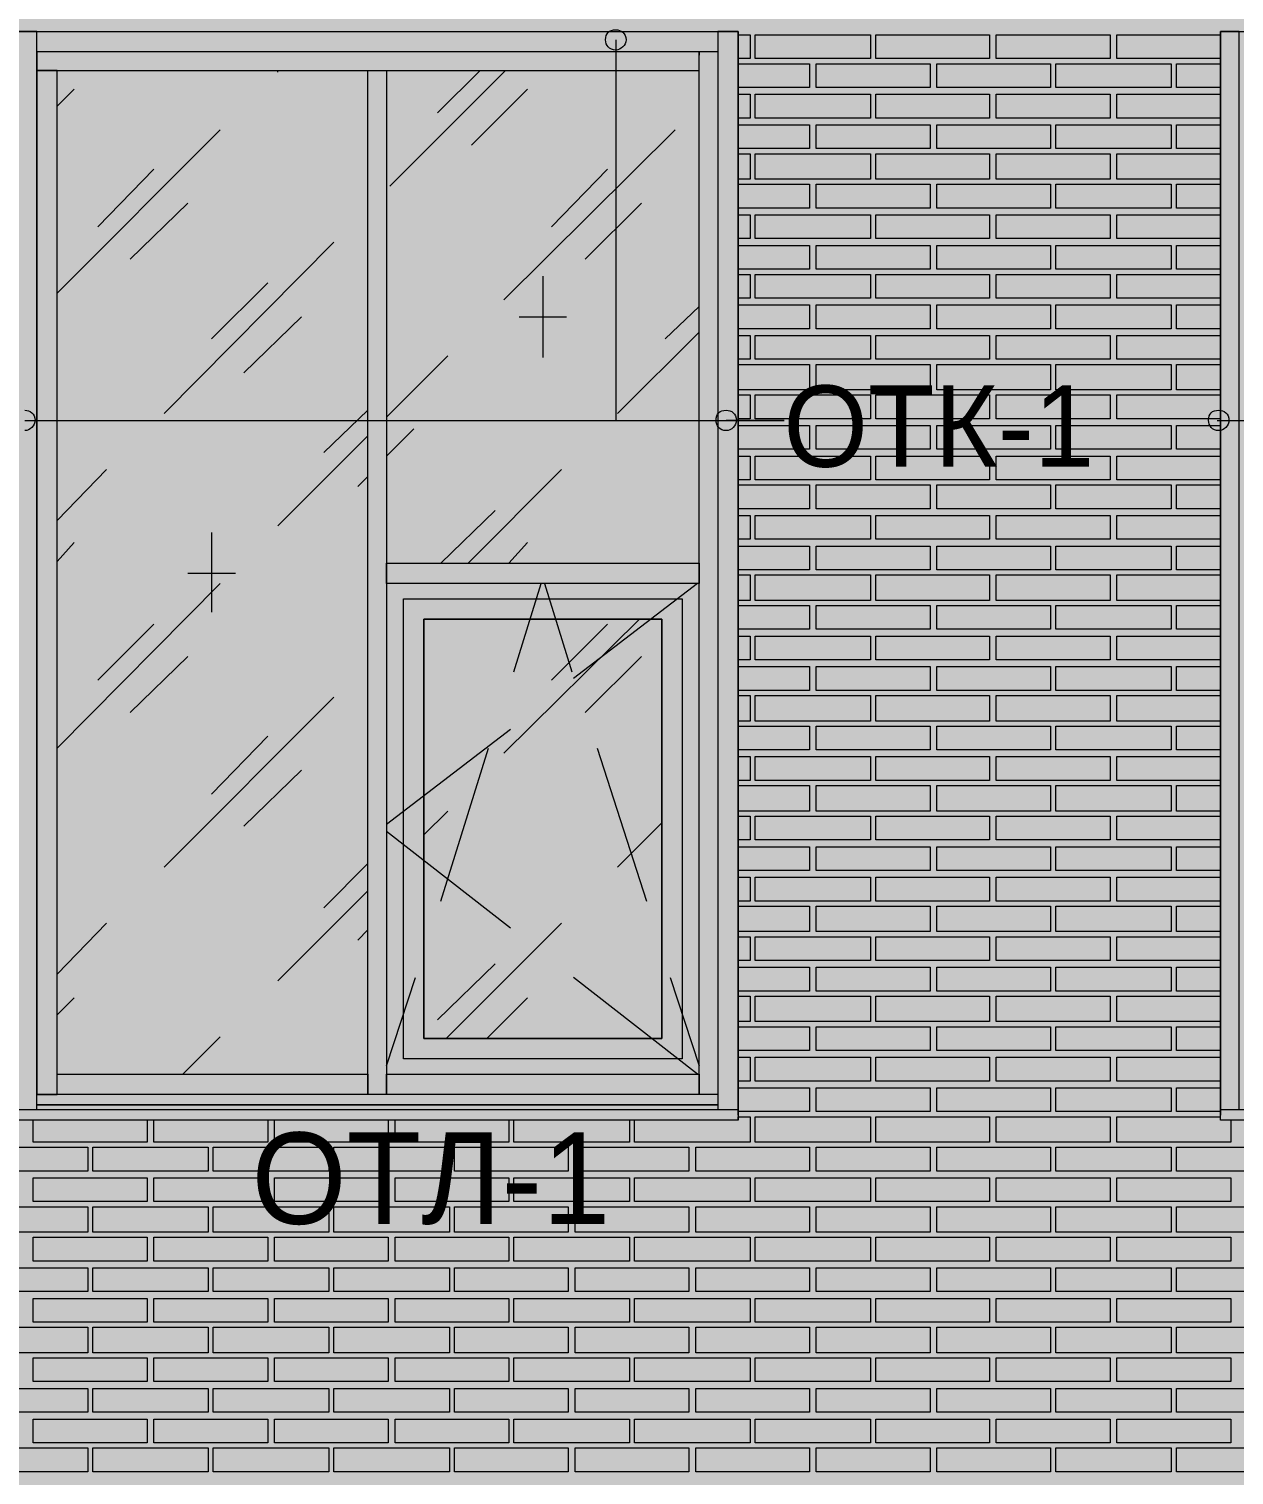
# Model space of a CAD drawing. Header units: millimetres. Extents: x -28928 to 100580, y -22867 to 36490.
# Drawn here: x 41017 to 44019, y 24390 to 27993 of the extents above; entities that cross this region are included whole.
import ezdxf

# ---------------------------------------------------------------- set-up
doc = ezdxf.new("R2010")
doc.units = ezdxf.units.MM
doc.layers.add('PDF _Геометрия', color=7, linetype='Continuous', true_color=0x8f8e8d)
doc.layers.add('PDF _Сплошная заливка', color=7, linetype='Continuous', true_color=0xffffff)
doc.layers.add('PDF _Текст', color=7, linetype='Continuous')

msp = doc.modelspace()

# ---------------------------------------------------------------- hatches: boundary and pattern name
at = {"layer": 'PDF _Сплошная заливка', "true_color": 0xdcd6cf, "transparency": 33554559}
msp.add_hatch(color=254, dxfattribs=at).paths.add_polyline_path([(19133.7, 30089.1), (19133.7, 16343.4), (52641.4, 16343.4), (52641.4, 30089.1)])

# ---------------------------------------------------------------- linework, layer by layer
at = {"layer": 'PDF _Геометрия', "color": 7, "lineweight": 9}
for points in [[(41036.4, 25299.9), (41036.4, 25363.4), (41036.4, 26636.8), (41036.4, 25338), (41087.2, 25338), (41087.2, 26636.8), (41087.2, 27889.1), (41036.4, 27889.1), (41036.4, 26636.8), (41036.4, 27910.3), (41036.4, 27986.4), (40985.7, 27986.4)], [(40985.7, 27986.4), (42783.7, 27986.4), (42783.7, 25287.2), (42783.7, 25363.4), (42783.7, 26636.8), (42783.7, 27910.3), (42783.7, 27986.4), (42733, 27986.4), (42733, 27910.3), (42733, 26636.8), (42733, 25338), (42686.4, 25338), (42686.4, 26636.8), (42686.4, 27910.3)], [(42479.1, 27965.3), (42479.1, 27017.6), (42898, 27017.6), (42754.1, 27017.6)], [(44031.8, 25299.9), (44031.8, 25363.4), (44031.8, 27910.3), (44031.8, 27986.4), (43985.3, 27986.4), (43985.3, 27910.3), (43985.3, 25363.4), (43985.3, 25287.2), (43985.3, 27986.4), (45783.4, 27986.4), (45783.4, 25287.2), (45783.4, 25363.4), (45783.4, 27910.3), (45783.4, 27986.4), (45732.6, 27986.4), (45732.6, 27910.3)], [(42686.4, 27935.7), (42686.4, 27927.2)], [(41637.2, 27884.9), (41637.2, 27889.1)], [(41916.4, 27601.4), (42204.1, 27889.1)], [(42034.9, 27783.4), (42140.7, 27889.1)], [(42733, 27910.3), (42733, 26636.8), (42733, 25363.4), (42733, 25299.9)], [(41087.2, 27800.3), (41129.5, 27842.6)], [(42119.5, 27703), (42259.1, 27842.6)], [(41087.2, 27334.9), (41493.4, 27741)], [(42199.9, 27318), (42627.2, 27741)], [(41188.7, 27499.9), (41328.4, 27643.7)], [(42318.4, 27499.9), (42458, 27643.7)], [(41269.1, 27419.5), (41413, 27559.1)], [(42403, 27419.5), (42542.6, 27559.1)], [(41353.7, 27034.5), (41776.8, 27461.8)], [(41472.2, 27220.7), (41611.8, 27360.3)], [(42297.2, 27377.2), (42297.2, 27174.1)], [(41552.6, 27136), (41696.4, 27275.7)], [(42238, 27275.7), (42356.4, 27275.7)], [(42601.8, 27220.7), (42686.4, 27301)], [(42483.4, 27034.5), (42686.4, 27237.6)], [(41908, 27026), (42060.3, 27178.4)], [(41751.4, 26937.2), (41861.4, 27043)], [(41006.8, 27017.6), (42898, 27017.6)], [(41908, 26928.7), (41975.7, 26996.4)], [(43976.8, 27017.6), (45872.2, 27017.6)], [(41637.2, 26755.3), (41861.4, 26979.5)], [(41087.2, 26768), (41209.9, 26894.9)], [(41836.1, 26852.6), (41861.4, 26878)], [(42111.1, 26662.2), (42343.7, 26894.9)], [(42043.4, 26662.2), (42178.7, 26793.4)], [(41472.2, 26738.4), (41472.2, 26539.5)], [(41087.2, 26666.4), (41129.5, 26713)], [(42212.6, 26662.2), (42259.1, 26713)], [(41413, 26636.8), (41531.4, 26636.8)], [(41087.2, 26201), (41493.4, 26611.4)], [(42225.3, 26391.4), (42293, 26611.4)], [(42301.4, 26611.4), (42369.1, 26391.4)], [(42682.2, 26611.4), (42373.4, 26374.5)], [(42199.9, 26188.4), (42538.4, 26522.6)], [(41188.7, 26370.3), (41328.4, 26509.9)], [(42318.4, 26370.3), (42458, 26509.9)], [(41269.1, 26289.9), (41413, 26429.5)], [(42403, 26289.9), (42542.6, 26429.5)], [(41353.7, 25904.9), (41776.8, 26328)], [(41472.2, 26086.8), (41611.8, 26230.7)], [(42216.8, 26247.6), (41908, 26010.7)], [(42043.4, 25820.3), (42161.8, 26201)], [(42432.6, 26201), (42555.3, 25820.3)], [(41552.6, 26006.4), (41696.4, 26146)], [(42001.1, 25985.3), (42060.3, 26044.5)], [(42483.4, 25904.9), (42593.4, 26014.9)], [(42216.8, 25752.6), (41908, 25993.7)], [(41751.4, 25803.4), (41861.4, 25913.4)], [(41637.2, 25621.4), (41861.4, 25845.7)], [(41087.2, 25638.4), (41209.9, 25765.3)], [(42056.1, 25477.6), (42343.7, 25765.3)], [(41836.1, 25723), (41861.4, 25748.4)], [(42034.9, 25524.1), (42178.7, 25663.7)], [(41908, 25409.9), (41979.9, 25629.9)], [(42682.2, 25388.7), (42373.4, 25629.9)], [(42614.5, 25629.9), (42686.4, 25409.9)], [(41087.2, 25536.8), (41129.5, 25579.1)], [(42157.6, 25477.6), (42259.1, 25579.1)], [(41400.3, 25388.7), (41493.4, 25481.8)], [(42733, 25338), (41036.4, 25338)], [(42783.7, 25338), (42783.7, 25312.6), (42783.7, 25299.9), (42783.7, 25274.5), (42783.7, 25283)], [(42783.7, 25299.9), (40985.7, 25299.9), (40985.7, 25304.1)], [(42783.7, 25274.5), (40985.7, 25274.5), (40985.7, 25299.9)], [(42733, 25312.6), (41036.4, 25312.6), (42733, 25312.6)], [(42733, 25312.6), (41036.4, 25312.6)], [(45783.4, 25304.1), (45783.4, 25299.9), (43985.3, 25299.9), (43985.3, 25304.1)], [(45783.4, 25299.9), (45783.4, 25274.5), (43985.3, 25274.5), (43985.3, 25299.9)], [(43985.3, 25274.5), (43985.3, 25283)]]:
    msp.add_lwpolyline(points, dxfattribs=at)
for points in [[(41886.8, 27935.7), (41036.4, 27935.7), (41036.4, 27889.1), (41886.8, 27889.1), (42686.4, 27889.1), (42686.4, 27935.7), (41886.8, 27935.7), (41061.8, 27935.7), (41036.4, 27935.7), (41036.4, 27986.4), (41061.8, 27986.4), (41886.8, 27986.4), (42707.6, 27986.4), (42733, 27986.4), (42733, 27935.7), (42707.6, 27935.7)], [(41908, 25338), (41861.4, 25338), (41087.2, 25338), (41087.2, 25388.7), (41861.4, 25388.7), (41861.4, 25338), (41861.4, 26636.8), (41861.4, 27889.1), (41908, 27889.1), (41908, 26636.8)], [(42686.4, 26611.4), (41908, 26611.4), (41908, 26662.2), (42686.4, 26662.2)], [(41950.3, 26573.4), (42644.1, 26573.4), (42644.1, 25426.8), (41950.3, 25426.8)], [(42644.1, 26573.4), (42644.1, 25426.8), (41950.3, 25426.8), (41950.3, 26573.4)], [(42593.4, 26522.6), (42001.1, 26522.6), (42001.1, 25477.6), (42593.4, 25477.6)], [(42001.1, 25477.6), (42001.1, 26522.6), (42593.4, 26522.6), (42593.4, 25477.6)], [(42686.4, 25338), (41908, 25338), (41908, 25388.7), (42686.4, 25388.7)]]:
    msp.add_lwpolyline(points, close=True, dxfattribs=at)
at = {"layer": 'PDF _Геометрия', "lineweight": 9}
for points in [[(42783.7, 27978), (42813.4, 27978), (42813.4, 27918.7), (42783.7, 27918.7)], [(43985.3, 27918.7), (43727.2, 27918.7), (43727.2, 27978), (43985.3, 27978)], [(42783.7, 27906), (42817.6, 27906), (42961.4, 27906), (42961.4, 27846.8), (42817.6, 27846.8), (42783.7, 27846.8)], [(43985.3, 27846.8), (43875.3, 27846.8), (43875.3, 27906), (43985.3, 27906)], [(42783.7, 27829.9), (42813.4, 27829.9), (42813.4, 27770.7), (42783.7, 27770.7)], [(43985.3, 27770.7), (43727.2, 27770.7), (43727.2, 27829.9), (43985.3, 27829.9)], [(42783.7, 27753.7), (42817.6, 27753.7), (42961.4, 27753.7), (42961.4, 27694.5), (42817.6, 27694.5), (42783.7, 27694.5)], [(43985.3, 27694.5), (43875.3, 27694.5), (43875.3, 27753.7), (43985.3, 27753.7)], [(42783.7, 27681.8), (42813.4, 27681.8), (42813.4, 27618.4), (42783.7, 27618.4)], [(43985.3, 27618.4), (43727.2, 27618.4), (43727.2, 27681.8), (43985.3, 27681.8)], [(42783.7, 27605.7), (42817.6, 27605.7), (42961.4, 27605.7), (42961.4, 27546.4), (42817.6, 27546.4), (42783.7, 27546.4)], [(43985.3, 27546.4), (43875.3, 27546.4), (43875.3, 27605.7), (43985.3, 27605.7)], [(42783.7, 27529.5), (42813.4, 27529.5), (42813.4, 27470.3), (42783.7, 27470.3)], [(43985.3, 27470.3), (43727.2, 27470.3), (43727.2, 27529.5), (43985.3, 27529.5)], [(42783.7, 27453.4), (42817.6, 27453.4), (42961.4, 27453.4), (42961.4, 27394.1), (42817.6, 27394.1), (42783.7, 27394.1)], [(43985.3, 27394.1), (43875.3, 27394.1), (43875.3, 27453.4), (43985.3, 27453.4)], [(42783.7, 27381.4), (42813.4, 27381.4), (42813.4, 27322.2), (42783.7, 27322.2)], [(43985.3, 27322.2), (43727.2, 27322.2), (43727.2, 27381.4), (43985.3, 27381.4)], [(42783.7, 27305.3), (42817.6, 27305.3), (42961.4, 27305.3), (42961.4, 27246), (42817.6, 27246), (42783.7, 27246)], [(43985.3, 27246), (43875.3, 27246), (43875.3, 27305.3), (43985.3, 27305.3)], [(42783.7, 27229.1), (42813.4, 27229.1), (42813.4, 27169.9), (42783.7, 27169.9)], [(43985.3, 27169.9), (43727.2, 27169.9), (43727.2, 27229.1), (43985.3, 27229.1)], [(42783.7, 27157.2), (42817.6, 27157.2), (42961.4, 27157.2), (42961.4, 27093.7), (42817.6, 27093.7), (42783.7, 27093.7)], [(43985.3, 27093.7), (43875.3, 27093.7), (43875.3, 27157.2), (43985.3, 27157.2)], [(42783.7, 27081), (42813.4, 27081), (42813.4, 27021.8), (42783.7, 27021.8)], [(43985.3, 27021.8), (43727.2, 27021.8), (43727.2, 27081), (43985.3, 27081)], [(42783.7, 27004.9), (42817.6, 27004.9), (42961.4, 27004.9), (42961.4, 26945.7), (42817.6, 26945.7), (42783.7, 26945.7)], [(43985.3, 26945.7), (43875.3, 26945.7), (43875.3, 27004.9), (43985.3, 27004.9)], [(42783.7, 26928.7), (42813.4, 26928.7), (42813.4, 26869.5), (42783.7, 26869.5)], [(43985.3, 26869.5), (43727.2, 26869.5), (43727.2, 26928.7), (43985.3, 26928.7)], [(42783.7, 26856.8), (42817.6, 26856.8), (42961.4, 26856.8), (42961.4, 26797.6), (42817.6, 26797.6), (42783.7, 26797.6)], [(43985.3, 26797.6), (43875.3, 26797.6), (43875.3, 26856.8), (43985.3, 26856.8)], [(42783.7, 26780.7), (42813.4, 26780.7), (42813.4, 26721.4), (42783.7, 26721.4)], [(43985.3, 26721.4), (43727.2, 26721.4), (43727.2, 26780.7), (43985.3, 26780.7)], [(42783.7, 26704.5), (42817.6, 26704.5), (42961.4, 26704.5), (42961.4, 26645.3), (42817.6, 26645.3), (42783.7, 26645.3)], [(43985.3, 26645.3), (43875.3, 26645.3), (43875.3, 26704.5), (43985.3, 26704.5)], [(42783.7, 26632.6), (42813.4, 26632.6), (42813.4, 26569.1), (42783.7, 26569.1)], [(43985.3, 26569.1), (43727.2, 26569.1), (43727.2, 26632.6), (43985.3, 26632.6)], [(42783.7, 26556.4), (42817.6, 26556.4), (42961.4, 26556.4), (42961.4, 26497.2), (42817.6, 26497.2), (42783.7, 26497.2)], [(43985.3, 26497.2), (43875.3, 26497.2), (43875.3, 26556.4), (43985.3, 26556.4)], [(42783.7, 26480.3), (42813.4, 26480.3), (42813.4, 26421), (42783.7, 26421)], [(43985.3, 26421), (43727.2, 26421), (43727.2, 26480.3), (43985.3, 26480.3)], [(42783.7, 26404.1), (42817.6, 26404.1), (42961.4, 26404.1), (42961.4, 26344.9), (42817.6, 26344.9), (42783.7, 26344.9)], [(43985.3, 26344.9), (43875.3, 26344.9), (43875.3, 26404.1), (43985.3, 26404.1)], [(42783.7, 26332.2), (42813.4, 26332.2), (42813.4, 26268.7), (42783.7, 26268.7)], [(43985.3, 26268.7), (43727.2, 26268.7), (43727.2, 26332.2), (43985.3, 26332.2)], [(42783.7, 26256), (42817.6, 26256), (42961.4, 26256), (42961.4, 26196.8), (42817.6, 26196.8), (42783.7, 26196.8)], [(43985.3, 26196.8), (43875.3, 26196.8), (43875.3, 26256), (43985.3, 26256)], [(42783.7, 26179.9), (42813.4, 26179.9), (42813.4, 26120.7), (42783.7, 26120.7)], [(43985.3, 26120.7), (43727.2, 26120.7), (43727.2, 26179.9), (43985.3, 26179.9)], [(42783.7, 26108), (42817.6, 26108), (42961.4, 26108), (42961.4, 26044.5), (42817.6, 26044.5), (42783.7, 26044.5)], [(43985.3, 26044.5), (43875.3, 26044.5), (43875.3, 26108), (43985.3, 26108)], [(42783.7, 26031.8), (42813.4, 26031.8), (42813.4, 25972.6), (42783.7, 25972.6)], [(43985.3, 25972.6), (43727.2, 25972.6), (43727.2, 26031.8), (43985.3, 26031.8)], [(42783.7, 25955.7), (42817.6, 25955.7), (42961.4, 25955.7), (42961.4, 25896.4), (42817.6, 25896.4), (42783.7, 25896.4)], [(43985.3, 25896.4), (43875.3, 25896.4), (43875.3, 25955.7), (43985.3, 25955.7)], [(42783.7, 25879.5), (42813.4, 25879.5), (42813.4, 25820.3), (42783.7, 25820.3)], [(43985.3, 25820.3), (43727.2, 25820.3), (43727.2, 25879.5), (43985.3, 25879.5)], [(42783.7, 25807.6), (42817.6, 25807.6), (42961.4, 25807.6), (42961.4, 25744.1), (42817.6, 25744.1), (42783.7, 25744.1)], [(43985.3, 25744.1), (43875.3, 25744.1), (43875.3, 25807.6), (43985.3, 25807.6)], [(42783.7, 25731.4), (42813.4, 25731.4), (42813.4, 25672.2), (42783.7, 25672.2)], [(43985.3, 25672.2), (43727.2, 25672.2), (43727.2, 25731.4), (43985.3, 25731.4)], [(42783.7, 25655.3), (42817.6, 25655.3), (42961.4, 25655.3), (42961.4, 25596), (42817.6, 25596), (42783.7, 25596)], [(43985.3, 25596), (43875.3, 25596), (43875.3, 25655.3), (43985.3, 25655.3)], [(42783.7, 25583.4), (42813.4, 25583.4), (42813.4, 25519.9), (42783.7, 25519.9)], [(43985.3, 25519.9), (43727.2, 25519.9), (43727.2, 25583.4), (43985.3, 25583.4)], [(42783.7, 25507.2), (42817.6, 25507.2), (42961.4, 25507.2), (42961.4, 25448), (42817.6, 25448), (42783.7, 25448)], [(43985.3, 25448), (43875.3, 25448), (43875.3, 25507.2), (43985.3, 25507.2)], [(42783.7, 25431), (42813.4, 25431), (42813.4, 25371.8), (42783.7, 25371.8)], [(43985.3, 25371.8), (43727.2, 25371.8), (43727.2, 25431), (43985.3, 25431)], [(42783.7, 25354.9), (42817.6, 25354.9), (42961.4, 25354.9), (42961.4, 25295.7), (42817.6, 25295.7), (42783.7, 25295.7)], [(43985.3, 25295.7), (43875.3, 25295.7), (43875.3, 25354.9), (43985.3, 25354.9)], [(41311.4, 25274.5), (41311.4, 25219.5), (41028, 25219.5), (41028, 25274.5)], [(41611.8, 25274.5), (41611.8, 25219.5), (41328.4, 25219.5), (41328.4, 25274.5)], [(41912.2, 25274.5), (41912.2, 25219.5), (41628.7, 25219.5), (41628.7, 25274.5)], [(42212.6, 25274.5), (42212.6, 25219.5), (41929.1, 25219.5), (41929.1, 25274.5)], [(42513, 25274.5), (42513, 25219.5), (42225.3, 25219.5), (42225.3, 25274.5)], [(42783.7, 25283), (42813.4, 25283), (42813.4, 25219.5), (42525.7, 25219.5), (42525.7, 25274.5)], [(44010.7, 25274.5), (44010.7, 25219.5), (43727.2, 25219.5), (43727.2, 25283), (43985.3, 25283)]]:
    msp.add_lwpolyline(points, dxfattribs=at)
for points in [[(43113.7, 27978), (43113.7, 27918.7), (42826.1, 27918.7), (42826.1, 27978)], [(43409.9, 27978), (43409.9, 27918.7), (43126.4, 27918.7), (43126.4, 27978)], [(43710.3, 27978), (43710.3, 27918.7), (43426.8, 27918.7), (43426.8, 27978)], [(43261.8, 27846.8), (43118, 27846.8), (42978.4, 27846.8), (42978.4, 27906), (43118, 27906), (43261.8, 27906)], [(43562.2, 27846.8), (43418.4, 27846.8), (43278.7, 27846.8), (43278.7, 27906), (43418.4, 27906), (43562.2, 27906)], [(43862.6, 27846.8), (43718.7, 27846.8), (43574.9, 27846.8), (43574.9, 27906), (43718.7, 27906), (43862.6, 27906)], [(43113.7, 27829.9), (43113.7, 27770.7), (42826.1, 27770.7), (42826.1, 27829.9)], [(43409.9, 27829.9), (43409.9, 27770.7), (43126.4, 27770.7), (43126.4, 27829.9)], [(43710.3, 27829.9), (43710.3, 27770.7), (43426.8, 27770.7), (43426.8, 27829.9)], [(43261.8, 27694.5), (43118, 27694.5), (42978.4, 27694.5), (42978.4, 27753.7), (43118, 27753.7), (43261.8, 27753.7)], [(43562.2, 27694.5), (43418.4, 27694.5), (43278.7, 27694.5), (43278.7, 27753.7), (43418.4, 27753.7), (43562.2, 27753.7)], [(43862.6, 27694.5), (43718.7, 27694.5), (43574.9, 27694.5), (43574.9, 27753.7), (43718.7, 27753.7), (43862.6, 27753.7)], [(43113.7, 27681.8), (43113.7, 27618.4), (42826.1, 27618.4), (42826.1, 27681.8)], [(43409.9, 27681.8), (43409.9, 27618.4), (43126.4, 27618.4), (43126.4, 27681.8)], [(43710.3, 27681.8), (43710.3, 27618.4), (43426.8, 27618.4), (43426.8, 27681.8)], [(43261.8, 27546.4), (43118, 27546.4), (42978.4, 27546.4), (42978.4, 27605.7), (43118, 27605.7), (43261.8, 27605.7)], [(43562.2, 27546.4), (43418.4, 27546.4), (43278.7, 27546.4), (43278.7, 27605.7), (43418.4, 27605.7), (43562.2, 27605.7)], [(43862.6, 27546.4), (43718.7, 27546.4), (43574.9, 27546.4), (43574.9, 27605.7), (43718.7, 27605.7), (43862.6, 27605.7)], [(43113.7, 27529.5), (43113.7, 27470.3), (42826.1, 27470.3), (42826.1, 27529.5)], [(43409.9, 27529.5), (43409.9, 27470.3), (43126.4, 27470.3), (43126.4, 27529.5)], [(43710.3, 27529.5), (43710.3, 27470.3), (43426.8, 27470.3), (43426.8, 27529.5)], [(43261.8, 27394.1), (43118, 27394.1), (42978.4, 27394.1), (42978.4, 27453.4), (43118, 27453.4), (43261.8, 27453.4)], [(43562.2, 27394.1), (43418.4, 27394.1), (43278.7, 27394.1), (43278.7, 27453.4), (43418.4, 27453.4), (43562.2, 27453.4)], [(43862.6, 27394.1), (43718.7, 27394.1), (43574.9, 27394.1), (43574.9, 27453.4), (43718.7, 27453.4), (43862.6, 27453.4)], [(43113.7, 27381.4), (43113.7, 27322.2), (42826.1, 27322.2), (42826.1, 27381.4)], [(43409.9, 27381.4), (43409.9, 27322.2), (43126.4, 27322.2), (43126.4, 27381.4)], [(43710.3, 27381.4), (43710.3, 27322.2), (43426.8, 27322.2), (43426.8, 27381.4)], [(43261.8, 27246), (43118, 27246), (42978.4, 27246), (42978.4, 27305.3), (43118, 27305.3), (43261.8, 27305.3)], [(43562.2, 27246), (43418.4, 27246), (43278.7, 27246), (43278.7, 27305.3), (43418.4, 27305.3), (43562.2, 27305.3)], [(43862.6, 27246), (43718.7, 27246), (43574.9, 27246), (43574.9, 27305.3), (43718.7, 27305.3), (43862.6, 27305.3)], [(43113.7, 27229.1), (43113.7, 27169.9), (42826.1, 27169.9), (42826.1, 27229.1)], [(43409.9, 27229.1), (43409.9, 27169.9), (43126.4, 27169.9), (43126.4, 27229.1)], [(43710.3, 27229.1), (43710.3, 27169.9), (43426.8, 27169.9), (43426.8, 27229.1)], [(43261.8, 27093.7), (43118, 27093.7), (42978.4, 27093.7), (42978.4, 27157.2), (43118, 27157.2), (43261.8, 27157.2)], [(43562.2, 27093.7), (43418.4, 27093.7), (43278.7, 27093.7), (43278.7, 27157.2), (43418.4, 27157.2), (43562.2, 27157.2)], [(43862.6, 27093.7), (43718.7, 27093.7), (43574.9, 27093.7), (43574.9, 27157.2), (43718.7, 27157.2), (43862.6, 27157.2)], [(43113.7, 27081), (43113.7, 27021.8), (42826.1, 27021.8), (42826.1, 27081)], [(43409.9, 27081), (43409.9, 27021.8), (43126.4, 27021.8), (43126.4, 27081)], [(43710.3, 27081), (43710.3, 27021.8), (43426.8, 27021.8), (43426.8, 27081)], [(43261.8, 26945.7), (43118, 26945.7), (42978.4, 26945.7), (42978.4, 27004.9), (43118, 27004.9), (43261.8, 27004.9)], [(43562.2, 26945.7), (43418.4, 26945.7), (43278.7, 26945.7), (43278.7, 27004.9), (43418.4, 27004.9), (43562.2, 27004.9)], [(43862.6, 26945.7), (43718.7, 26945.7), (43574.9, 26945.7), (43574.9, 27004.9), (43718.7, 27004.9), (43862.6, 27004.9)], [(43113.7, 26928.7), (43113.7, 26869.5), (42826.1, 26869.5), (42826.1, 26928.7)], [(43409.9, 26928.7), (43409.9, 26869.5), (43126.4, 26869.5), (43126.4, 26928.7)], [(43710.3, 26928.7), (43710.3, 26869.5), (43426.8, 26869.5), (43426.8, 26928.7)], [(43261.8, 26797.6), (43118, 26797.6), (42978.4, 26797.6), (42978.4, 26856.8), (43118, 26856.8), (43261.8, 26856.8)], [(43562.2, 26797.6), (43418.4, 26797.6), (43278.7, 26797.6), (43278.7, 26856.8), (43418.4, 26856.8), (43562.2, 26856.8)], [(43862.6, 26797.6), (43718.7, 26797.6), (43574.9, 26797.6), (43574.9, 26856.8), (43718.7, 26856.8), (43862.6, 26856.8)], [(43113.7, 26780.7), (43113.7, 26721.4), (42826.1, 26721.4), (42826.1, 26780.7)], [(43409.9, 26780.7), (43409.9, 26721.4), (43126.4, 26721.4), (43126.4, 26780.7)], [(43710.3, 26780.7), (43710.3, 26721.4), (43426.8, 26721.4), (43426.8, 26780.7)], [(43261.8, 26645.3), (43118, 26645.3), (42978.4, 26645.3), (42978.4, 26704.5), (43118, 26704.5), (43261.8, 26704.5)], [(43562.2, 26645.3), (43418.4, 26645.3), (43278.7, 26645.3), (43278.7, 26704.5), (43418.4, 26704.5), (43562.2, 26704.5)], [(43862.6, 26645.3), (43718.7, 26645.3), (43574.9, 26645.3), (43574.9, 26704.5), (43718.7, 26704.5), (43862.6, 26704.5)], [(43113.7, 26632.6), (43113.7, 26569.1), (42826.1, 26569.1), (42826.1, 26632.6)], [(43409.9, 26632.6), (43409.9, 26569.1), (43126.4, 26569.1), (43126.4, 26632.6)], [(43710.3, 26632.6), (43710.3, 26569.1), (43426.8, 26569.1), (43426.8, 26632.6)], [(43261.8, 26497.2), (43118, 26497.2), (42978.4, 26497.2), (42978.4, 26556.4), (43118, 26556.4), (43261.8, 26556.4)], [(43562.2, 26497.2), (43418.4, 26497.2), (43278.7, 26497.2), (43278.7, 26556.4), (43418.4, 26556.4), (43562.2, 26556.4)], [(43862.6, 26497.2), (43718.7, 26497.2), (43574.9, 26497.2), (43574.9, 26556.4), (43718.7, 26556.4), (43862.6, 26556.4)], [(43113.7, 26480.3), (43113.7, 26421), (42826.1, 26421), (42826.1, 26480.3)], [(43409.9, 26480.3), (43409.9, 26421), (43126.4, 26421), (43126.4, 26480.3)], [(43710.3, 26480.3), (43710.3, 26421), (43426.8, 26421), (43426.8, 26480.3)], [(43261.8, 26344.9), (43118, 26344.9), (42978.4, 26344.9), (42978.4, 26404.1), (43118, 26404.1), (43261.8, 26404.1)], [(43562.2, 26344.9), (43418.4, 26344.9), (43278.7, 26344.9), (43278.7, 26404.1), (43418.4, 26404.1), (43562.2, 26404.1)], [(43862.6, 26344.9), (43718.7, 26344.9), (43574.9, 26344.9), (43574.9, 26404.1), (43718.7, 26404.1), (43862.6, 26404.1)], [(43113.7, 26332.2), (43113.7, 26268.7), (42826.1, 26268.7), (42826.1, 26332.2)], [(43409.9, 26332.2), (43409.9, 26268.7), (43126.4, 26268.7), (43126.4, 26332.2)], [(43710.3, 26332.2), (43710.3, 26268.7), (43426.8, 26268.7), (43426.8, 26332.2)], [(43261.8, 26196.8), (43118, 26196.8), (42978.4, 26196.8), (42978.4, 26256), (43118, 26256), (43261.8, 26256)], [(43562.2, 26196.8), (43418.4, 26196.8), (43278.7, 26196.8), (43278.7, 26256), (43418.4, 26256), (43562.2, 26256)], [(43862.6, 26196.8), (43718.7, 26196.8), (43574.9, 26196.8), (43574.9, 26256), (43718.7, 26256), (43862.6, 26256)], [(43113.7, 26179.9), (43113.7, 26120.7), (42826.1, 26120.7), (42826.1, 26179.9)], [(43409.9, 26179.9), (43409.9, 26120.7), (43126.4, 26120.7), (43126.4, 26179.9)], [(43710.3, 26179.9), (43710.3, 26120.7), (43426.8, 26120.7), (43426.8, 26179.9)], [(43261.8, 26044.5), (43118, 26044.5), (42978.4, 26044.5), (42978.4, 26108), (43118, 26108), (43261.8, 26108)], [(43562.2, 26044.5), (43418.4, 26044.5), (43278.7, 26044.5), (43278.7, 26108), (43418.4, 26108), (43562.2, 26108)], [(43862.6, 26044.5), (43718.7, 26044.5), (43574.9, 26044.5), (43574.9, 26108), (43718.7, 26108), (43862.6, 26108)], [(43113.7, 26031.8), (43113.7, 25972.6), (42826.1, 25972.6), (42826.1, 26031.8)], [(43409.9, 26031.8), (43409.9, 25972.6), (43126.4, 25972.6), (43126.4, 26031.8)], [(43710.3, 26031.8), (43710.3, 25972.6), (43426.8, 25972.6), (43426.8, 26031.8)], [(43261.8, 25896.4), (43118, 25896.4), (42978.4, 25896.4), (42978.4, 25955.7), (43118, 25955.7), (43261.8, 25955.7)], [(43562.2, 25896.4), (43418.4, 25896.4), (43278.7, 25896.4), (43278.7, 25955.7), (43418.4, 25955.7), (43562.2, 25955.7)], [(43862.6, 25896.4), (43718.7, 25896.4), (43574.9, 25896.4), (43574.9, 25955.7), (43718.7, 25955.7), (43862.6, 25955.7)], [(43113.7, 25879.5), (43113.7, 25820.3), (42826.1, 25820.3), (42826.1, 25879.5)], [(43409.9, 25879.5), (43409.9, 25820.3), (43126.4, 25820.3), (43126.4, 25879.5)], [(43710.3, 25879.5), (43710.3, 25820.3), (43426.8, 25820.3), (43426.8, 25879.5)], [(43261.8, 25744.1), (43118, 25744.1), (42978.4, 25744.1), (42978.4, 25807.6), (43118, 25807.6), (43261.8, 25807.6)], [(43562.2, 25744.1), (43418.4, 25744.1), (43278.7, 25744.1), (43278.7, 25807.6), (43418.4, 25807.6), (43562.2, 25807.6)], [(43862.6, 25744.1), (43718.7, 25744.1), (43574.9, 25744.1), (43574.9, 25807.6), (43718.7, 25807.6), (43862.6, 25807.6)], [(43113.7, 25731.4), (43113.7, 25672.2), (42826.1, 25672.2), (42826.1, 25731.4)], [(43409.9, 25731.4), (43409.9, 25672.2), (43126.4, 25672.2), (43126.4, 25731.4)], [(43710.3, 25731.4), (43710.3, 25672.2), (43426.8, 25672.2), (43426.8, 25731.4)], [(43261.8, 25596), (43118, 25596), (42978.4, 25596), (42978.4, 25655.3), (43118, 25655.3), (43261.8, 25655.3)], [(43562.2, 25596), (43418.4, 25596), (43278.7, 25596), (43278.7, 25655.3), (43418.4, 25655.3), (43562.2, 25655.3)], [(43862.6, 25596), (43718.7, 25596), (43574.9, 25596), (43574.9, 25655.3), (43718.7, 25655.3), (43862.6, 25655.3)], [(43113.7, 25583.4), (43113.7, 25519.9), (42826.1, 25519.9), (42826.1, 25583.4)], [(43409.9, 25583.4), (43409.9, 25519.9), (43126.4, 25519.9), (43126.4, 25583.4)], [(43710.3, 25583.4), (43710.3, 25519.9), (43426.8, 25519.9), (43426.8, 25583.4)], [(43261.8, 25448), (43118, 25448), (42978.4, 25448), (42978.4, 25507.2), (43118, 25507.2), (43261.8, 25507.2)], [(43562.2, 25448), (43418.4, 25448), (43278.7, 25448), (43278.7, 25507.2), (43418.4, 25507.2), (43562.2, 25507.2)], [(43862.6, 25448), (43718.7, 25448), (43574.9, 25448), (43574.9, 25507.2), (43718.7, 25507.2), (43862.6, 25507.2)], [(43113.7, 25431), (43113.7, 25371.8), (42826.1, 25371.8), (42826.1, 25431)], [(43409.9, 25431), (43409.9, 25371.8), (43126.4, 25371.8), (43126.4, 25431)], [(43710.3, 25431), (43710.3, 25371.8), (43426.8, 25371.8), (43426.8, 25431)], [(43261.8, 25295.7), (43118, 25295.7), (42978.4, 25295.7), (42978.4, 25354.9), (43118, 25354.9), (43261.8, 25354.9)], [(43562.2, 25295.7), (43418.4, 25295.7), (43278.7, 25295.7), (43278.7, 25354.9), (43418.4, 25354.9), (43562.2, 25354.9)], [(43862.6, 25295.7), (43718.7, 25295.7), (43574.9, 25295.7), (43574.9, 25354.9), (43718.7, 25354.9), (43862.6, 25354.9)], [(43113.7, 25283), (43113.7, 25219.5), (42826.1, 25219.5), (42826.1, 25283)], [(43409.9, 25283), (43409.9, 25219.5), (43126.4, 25219.5), (43126.4, 25283)], [(43710.3, 25283), (43710.3, 25219.5), (43426.8, 25219.5), (43426.8, 25283)], [(41163.4, 25147.6), (41019.5, 25147.6), (40879.9, 25147.6), (40879.9, 25206.8), (41019.5, 25206.8), (41163.4, 25206.8)], [(41463.7, 25147.6), (41319.9, 25147.6), (41176.1, 25147.6), (41176.1, 25206.8), (41319.9, 25206.8), (41463.7, 25206.8)], [(41764.1, 25147.6), (41620.3, 25147.6), (41476.4, 25147.6), (41476.4, 25206.8), (41620.3, 25206.8), (41764.1, 25206.8)], [(42064.5, 25147.6), (41920.7, 25147.6), (41776.8, 25147.6), (41776.8, 25206.8), (41920.7, 25206.8), (42064.5, 25206.8)], [(42360.7, 25147.6), (42221.1, 25147.6), (42077.2, 25147.6), (42077.2, 25206.8), (42221.1, 25206.8), (42360.7, 25206.8)], [(42661.1, 25147.6), (42521.4, 25147.6), (42377.6, 25147.6), (42377.6, 25206.8), (42521.4, 25206.8), (42661.1, 25206.8)], [(42961.4, 25147.6), (42817.6, 25147.6), (42678, 25147.6), (42678, 25206.8), (42817.6, 25206.8), (42961.4, 25206.8)], [(43261.8, 25147.6), (43118, 25147.6), (42978.4, 25147.6), (42978.4, 25206.8), (43118, 25206.8), (43261.8, 25206.8)], [(43562.2, 25147.6), (43418.4, 25147.6), (43278.7, 25147.6), (43278.7, 25206.8), (43418.4, 25206.8), (43562.2, 25206.8)], [(43862.6, 25147.6), (43718.7, 25147.6), (43574.9, 25147.6), (43574.9, 25206.8), (43718.7, 25206.8), (43862.6, 25206.8)], [(44163, 25147.6), (44019.1, 25147.6), (43875.3, 25147.6), (43875.3, 25206.8), (44019.1, 25206.8), (44163, 25206.8)], [(41311.4, 25130.7), (41311.4, 25071.4), (41028, 25071.4), (41028, 25130.7)], [(41611.8, 25130.7), (41611.8, 25071.4), (41328.4, 25071.4), (41328.4, 25130.7)], [(41912.2, 25130.7), (41912.2, 25071.4), (41628.7, 25071.4), (41628.7, 25130.7)], [(42212.6, 25130.7), (42212.6, 25071.4), (41929.1, 25071.4), (41929.1, 25130.7)], [(42513, 25130.7), (42513, 25071.4), (42225.3, 25071.4), (42225.3, 25130.7)], [(42813.4, 25130.7), (42813.4, 25071.4), (42525.7, 25071.4), (42525.7, 25130.7)], [(43113.7, 25130.7), (43113.7, 25071.4), (42826.1, 25071.4), (42826.1, 25130.7)], [(43409.9, 25130.7), (43409.9, 25071.4), (43126.4, 25071.4), (43126.4, 25130.7)], [(43710.3, 25130.7), (43710.3, 25071.4), (43426.8, 25071.4), (43426.8, 25130.7)], [(44010.7, 25130.7), (44010.7, 25071.4), (43727.2, 25071.4), (43727.2, 25130.7)], [(41163.4, 24995.3), (41019.5, 24995.3), (40879.9, 24995.3), (40879.9, 25058.7), (41019.5, 25058.7), (41163.4, 25058.7)], [(41463.7, 24995.3), (41319.9, 24995.3), (41176.1, 24995.3), (41176.1, 25058.7), (41319.9, 25058.7), (41463.7, 25058.7)], [(41764.1, 24995.3), (41620.3, 24995.3), (41476.4, 24995.3), (41476.4, 25058.7), (41620.3, 25058.7), (41764.1, 25058.7)], [(42064.5, 24995.3), (41920.7, 24995.3), (41776.8, 24995.3), (41776.8, 25058.7), (41920.7, 25058.7), (42064.5, 25058.7)], [(42360.7, 24995.3), (42221.1, 24995.3), (42077.2, 24995.3), (42077.2, 25058.7), (42221.1, 25058.7), (42360.7, 25058.7)], [(42661.1, 24995.3), (42521.4, 24995.3), (42377.6, 24995.3), (42377.6, 25058.7), (42521.4, 25058.7), (42661.1, 25058.7)], [(42961.4, 24995.3), (42817.6, 24995.3), (42678, 24995.3), (42678, 25058.7), (42817.6, 25058.7), (42961.4, 25058.7)], [(43261.8, 24995.3), (43118, 24995.3), (42978.4, 24995.3), (42978.4, 25058.7), (43118, 25058.7), (43261.8, 25058.7)], [(43562.2, 24995.3), (43418.4, 24995.3), (43278.7, 24995.3), (43278.7, 25058.7), (43418.4, 25058.7), (43562.2, 25058.7)], [(43862.6, 24995.3), (43718.7, 24995.3), (43574.9, 24995.3), (43574.9, 25058.7), (43718.7, 25058.7), (43862.6, 25058.7)], [(44163, 24995.3), (44019.1, 24995.3), (43875.3, 24995.3), (43875.3, 25058.7), (44019.1, 25058.7), (44163, 25058.7)], [(41311.4, 24982.6), (41311.4, 24923.4), (41028, 24923.4), (41028, 24982.6)], [(41611.8, 24982.6), (41611.8, 24923.4), (41328.4, 24923.4), (41328.4, 24982.6)], [(41912.2, 24982.6), (41912.2, 24923.4), (41628.7, 24923.4), (41628.7, 24982.6)], [(42212.6, 24982.6), (42212.6, 24923.4), (41929.1, 24923.4), (41929.1, 24982.6)], [(42513, 24982.6), (42513, 24923.4), (42225.3, 24923.4), (42225.3, 24982.6)], [(42813.4, 24982.6), (42813.4, 24923.4), (42525.7, 24923.4), (42525.7, 24982.6)], [(43113.7, 24982.6), (43113.7, 24923.4), (42826.1, 24923.4), (42826.1, 24982.6)], [(43409.9, 24982.6), (43409.9, 24923.4), (43126.4, 24923.4), (43126.4, 24982.6)], [(43710.3, 24982.6), (43710.3, 24923.4), (43426.8, 24923.4), (43426.8, 24982.6)], [(44010.7, 24982.6), (44010.7, 24923.4), (43727.2, 24923.4), (43727.2, 24982.6)], [(41163.4, 24847.2), (41019.5, 24847.2), (40879.9, 24847.2), (40879.9, 24906.4), (41019.5, 24906.4), (41163.4, 24906.4)], [(41463.7, 24847.2), (41319.9, 24847.2), (41176.1, 24847.2), (41176.1, 24906.4), (41319.9, 24906.4), (41463.7, 24906.4)], [(41764.1, 24847.2), (41620.3, 24847.2), (41476.4, 24847.2), (41476.4, 24906.4), (41620.3, 24906.4), (41764.1, 24906.4)], [(42064.5, 24847.2), (41920.7, 24847.2), (41776.8, 24847.2), (41776.8, 24906.4), (41920.7, 24906.4), (42064.5, 24906.4)], [(42360.7, 24847.2), (42221.1, 24847.2), (42077.2, 24847.2), (42077.2, 24906.4), (42221.1, 24906.4), (42360.7, 24906.4)], [(42661.1, 24847.2), (42521.4, 24847.2), (42377.6, 24847.2), (42377.6, 24906.4), (42521.4, 24906.4), (42661.1, 24906.4)], [(42961.4, 24847.2), (42817.6, 24847.2), (42678, 24847.2), (42678, 24906.4), (42817.6, 24906.4), (42961.4, 24906.4)], [(43261.8, 24847.2), (43118, 24847.2), (42978.4, 24847.2), (42978.4, 24906.4), (43118, 24906.4), (43261.8, 24906.4)], [(43562.2, 24847.2), (43418.4, 24847.2), (43278.7, 24847.2), (43278.7, 24906.4), (43418.4, 24906.4), (43562.2, 24906.4)], [(43862.6, 24847.2), (43718.7, 24847.2), (43574.9, 24847.2), (43574.9, 24906.4), (43718.7, 24906.4), (43862.6, 24906.4)], [(44163, 24847.2), (44019.1, 24847.2), (43875.3, 24847.2), (43875.3, 24906.4), (44019.1, 24906.4), (44163, 24906.4)], [(41311.4, 24830.3), (41311.4, 24771), (41028, 24771), (41028, 24830.3)], [(41611.8, 24830.3), (41611.8, 24771), (41328.4, 24771), (41328.4, 24830.3)], [(41912.2, 24830.3), (41912.2, 24771), (41628.7, 24771), (41628.7, 24830.3)], [(42212.6, 24830.3), (42212.6, 24771), (41929.1, 24771), (41929.1, 24830.3)], [(42513, 24830.3), (42513, 24771), (42225.3, 24771), (42225.3, 24830.3)], [(42813.4, 24830.3), (42813.4, 24771), (42525.7, 24771), (42525.7, 24830.3)], [(43113.7, 24830.3), (43113.7, 24771), (42826.1, 24771), (42826.1, 24830.3)], [(43409.9, 24830.3), (43409.9, 24771), (43126.4, 24771), (43126.4, 24830.3)], [(43710.3, 24830.3), (43710.3, 24771), (43426.8, 24771), (43426.8, 24830.3)], [(44010.7, 24830.3), (44010.7, 24771), (43727.2, 24771), (43727.2, 24830.3)], [(41163.4, 24694.9), (41019.5, 24694.9), (40879.9, 24694.9), (40879.9, 24758.4), (41019.5, 24758.4), (41163.4, 24758.4)], [(41463.7, 24694.9), (41319.9, 24694.9), (41176.1, 24694.9), (41176.1, 24758.4), (41319.9, 24758.4), (41463.7, 24758.4)], [(41764.1, 24694.9), (41620.3, 24694.9), (41476.4, 24694.9), (41476.4, 24758.4), (41620.3, 24758.4), (41764.1, 24758.4)], [(42064.5, 24694.9), (41920.7, 24694.9), (41776.8, 24694.9), (41776.8, 24758.4), (41920.7, 24758.4), (42064.5, 24758.4)], [(42360.7, 24694.9), (42221.1, 24694.9), (42077.2, 24694.9), (42077.2, 24758.4), (42221.1, 24758.4), (42360.7, 24758.4)], [(42661.1, 24694.9), (42521.4, 24694.9), (42377.6, 24694.9), (42377.6, 24758.4), (42521.4, 24758.4), (42661.1, 24758.4)], [(42961.4, 24694.9), (42817.6, 24694.9), (42678, 24694.9), (42678, 24758.4), (42817.6, 24758.4), (42961.4, 24758.4)], [(43261.8, 24694.9), (43118, 24694.9), (42978.4, 24694.9), (42978.4, 24758.4), (43118, 24758.4), (43261.8, 24758.4)], [(43562.2, 24694.9), (43418.4, 24694.9), (43278.7, 24694.9), (43278.7, 24758.4), (43418.4, 24758.4), (43562.2, 24758.4)], [(43862.6, 24694.9), (43718.7, 24694.9), (43574.9, 24694.9), (43574.9, 24758.4), (43718.7, 24758.4), (43862.6, 24758.4)], [(44163, 24694.9), (44019.1, 24694.9), (43875.3, 24694.9), (43875.3, 24758.4), (44019.1, 24758.4), (44163, 24758.4)], [(41311.4, 24682.2), (41311.4, 24623), (41028, 24623), (41028, 24682.2)], [(41611.8, 24682.2), (41611.8, 24623), (41328.4, 24623), (41328.4, 24682.2)], [(41912.2, 24682.2), (41912.2, 24623), (41628.7, 24623), (41628.7, 24682.2)], [(42212.6, 24682.2), (42212.6, 24623), (41929.1, 24623), (41929.1, 24682.2)], [(42513, 24682.2), (42513, 24623), (42225.3, 24623), (42225.3, 24682.2)], [(42813.4, 24682.2), (42813.4, 24623), (42525.7, 24623), (42525.7, 24682.2)], [(43113.7, 24682.2), (43113.7, 24623), (42826.1, 24623), (42826.1, 24682.2)], [(43409.9, 24682.2), (43409.9, 24623), (43126.4, 24623), (43126.4, 24682.2)], [(43710.3, 24682.2), (43710.3, 24623), (43426.8, 24623), (43426.8, 24682.2)], [(44010.7, 24682.2), (44010.7, 24623), (43727.2, 24623), (43727.2, 24682.2)], [(41163.4, 24546.8), (41019.5, 24546.8), (40879.9, 24546.8), (40879.9, 24606), (41019.5, 24606), (41163.4, 24606)], [(41463.7, 24546.8), (41319.9, 24546.8), (41176.1, 24546.8), (41176.1, 24606), (41319.9, 24606), (41463.7, 24606)], [(41764.1, 24546.8), (41620.3, 24546.8), (41476.4, 24546.8), (41476.4, 24606), (41620.3, 24606), (41764.1, 24606)], [(42064.5, 24546.8), (41920.7, 24546.8), (41776.8, 24546.8), (41776.8, 24606), (41920.7, 24606), (42064.5, 24606)], [(42360.7, 24546.8), (42221.1, 24546.8), (42077.2, 24546.8), (42077.2, 24606), (42221.1, 24606), (42360.7, 24606)], [(42661.1, 24546.8), (42521.4, 24546.8), (42377.6, 24546.8), (42377.6, 24606), (42521.4, 24606), (42661.1, 24606)], [(42961.4, 24546.8), (42817.6, 24546.8), (42678, 24546.8), (42678, 24606), (42817.6, 24606), (42961.4, 24606)], [(43261.8, 24546.8), (43118, 24546.8), (42978.4, 24546.8), (42978.4, 24606), (43118, 24606), (43261.8, 24606)], [(43562.2, 24546.8), (43418.4, 24546.8), (43278.7, 24546.8), (43278.7, 24606), (43418.4, 24606), (43562.2, 24606)], [(43862.6, 24546.8), (43718.7, 24546.8), (43574.9, 24546.8), (43574.9, 24606), (43718.7, 24606), (43862.6, 24606)], [(44163, 24546.8), (44019.1, 24546.8), (43875.3, 24546.8), (43875.3, 24606), (44019.1, 24606), (44163, 24606)], [(41311.4, 24529.9), (41311.4, 24470.7), (41028, 24470.7), (41028, 24529.9)], [(41611.8, 24529.9), (41611.8, 24470.7), (41328.4, 24470.7), (41328.4, 24529.9)], [(41912.2, 24529.9), (41912.2, 24470.7), (41628.7, 24470.7), (41628.7, 24529.9)], [(42212.6, 24529.9), (42212.6, 24470.7), (41929.1, 24470.7), (41929.1, 24529.9)], [(42513, 24529.9), (42513, 24470.7), (42225.3, 24470.7), (42225.3, 24529.9)], [(42813.4, 24529.9), (42813.4, 24470.7), (42525.7, 24470.7), (42525.7, 24529.9)], [(43113.7, 24529.9), (43113.7, 24470.7), (42826.1, 24470.7), (42826.1, 24529.9)], [(43409.9, 24529.9), (43409.9, 24470.7), (43126.4, 24470.7), (43126.4, 24529.9)], [(43710.3, 24529.9), (43710.3, 24470.7), (43426.8, 24470.7), (43426.8, 24529.9)], [(44010.7, 24529.9), (44010.7, 24470.7), (43727.2, 24470.7), (43727.2, 24529.9)], [(41163.4, 24398.7), (41019.5, 24398.7), (40879.9, 24398.7), (40879.9, 24458), (41019.5, 24458), (41163.4, 24458)], [(41463.7, 24398.7), (41319.9, 24398.7), (41176.1, 24398.7), (41176.1, 24458), (41319.9, 24458), (41463.7, 24458)], [(41764.1, 24398.7), (41620.3, 24398.7), (41476.4, 24398.7), (41476.4, 24458), (41620.3, 24458), (41764.1, 24458)], [(42064.5, 24398.7), (41920.7, 24398.7), (41776.8, 24398.7), (41776.8, 24458), (41920.7, 24458), (42064.5, 24458)], [(42360.7, 24398.7), (42221.1, 24398.7), (42077.2, 24398.7), (42077.2, 24458), (42221.1, 24458), (42360.7, 24458)], [(42661.1, 24398.7), (42521.4, 24398.7), (42377.6, 24398.7), (42377.6, 24458), (42521.4, 24458), (42661.1, 24458)], [(42961.4, 24398.7), (42817.6, 24398.7), (42678, 24398.7), (42678, 24458), (42817.6, 24458), (42961.4, 24458)], [(43261.8, 24398.7), (43118, 24398.7), (42978.4, 24398.7), (42978.4, 24458), (43118, 24458), (43261.8, 24458)], [(43562.2, 24398.7), (43418.4, 24398.7), (43278.7, 24398.7), (43278.7, 24458), (43418.4, 24458), (43562.2, 24458)], [(43862.6, 24398.7), (43718.7, 24398.7), (43574.9, 24398.7), (43574.9, 24458), (43718.7, 24458), (43862.6, 24458)], [(44163, 24398.7), (44019.1, 24398.7), (43875.3, 24398.7), (43875.3, 24458), (44019.1, 24458), (44163, 24458)]]:
    msp.add_lwpolyline(points, close=True, dxfattribs=at)
at = {"layer": 'PDF _Геометрия', "color": 7, "lineweight": 9}
for points in [[(42453.7, 27965.3), (42453.7, 27982.2), (42462.2, 27990.7), (42479.1, 27990.7)], [(42453.7, 27965.3), (42453.7, 27982.2), (42462.2, 27990.7), (42479.1, 27990.7)], [(42479.1, 27939.9), (42462.2, 27939.9), (42453.7, 27952.6), (42453.7, 27965.3)], [(42479.1, 27939.9), (42462.2, 27939.9), (42453.7, 27952.6), (42453.7, 27965.3)], [(42479.1, 27990.7), (42491.8, 27990.7), (42504.5, 27982.2), (42504.5, 27965.3)], [(42479.1, 27990.7), (42491.8, 27990.7), (42504.5, 27982.2), (42504.5, 27965.3)], [(42504.5, 27965.3), (42504.5, 27952.6), (42491.8, 27939.9), (42479.1, 27939.9)], [(42504.5, 27965.3), (42504.5, 27952.6), (42491.8, 27939.9), (42479.1, 27939.9)], [(41006.8, 27043), (41019.5, 27043), (41032.2, 27034.5), (41032.2, 27017.6)], [(41006.8, 27043), (41019.5, 27043), (41032.2, 27034.5), (41032.2, 27017.6)], [(42728.7, 27017.6), (42728.7, 27034.5), (42737.2, 27043), (42754.1, 27043)], [(42728.7, 27017.6), (42728.7, 27034.5), (42737.2, 27043), (42754.1, 27043)], [(42754.1, 27043), (42766.8, 27043), (42779.5, 27034.5), (42779.5, 27017.6)], [(42754.1, 27043), (42766.8, 27043), (42779.5, 27034.5), (42779.5, 27017.6)], [(43955.7, 27017.6), (43955.7, 27034.5), (43964.1, 27043), (43981.1, 27043)], [(43955.7, 27017.6), (43955.7, 27034.5), (43964.1, 27043), (43981.1, 27043)], [(43981.1, 27043), (43993.7, 27043), (44006.4, 27034.5), (44006.4, 27017.6)], [(43981.1, 27043), (43993.7, 27043), (44006.4, 27034.5), (44006.4, 27017.6)], [(41032.2, 27017.6), (41032.2, 27004.9), (41019.5, 26992.2), (41006.8, 26992.2)], [(41032.2, 27017.6), (41032.2, 27004.9), (41019.5, 26992.2), (41006.8, 26992.2)], [(42754.1, 26992.2), (42737.2, 26992.2), (42728.7, 27004.9), (42728.7, 27017.6)], [(42754.1, 26992.2), (42737.2, 26992.2), (42728.7, 27004.9), (42728.7, 27017.6)], [(42779.5, 27017.6), (42779.5, 27004.9), (42766.8, 26992.2), (42754.1, 26992.2)], [(42779.5, 27017.6), (42779.5, 27004.9), (42766.8, 26992.2), (42754.1, 26992.2)], [(43981.1, 26992.2), (43964.1, 26992.2), (43955.7, 27004.9), (43955.7, 27017.6)], [(43981.1, 26992.2), (43964.1, 26992.2), (43955.7, 27004.9), (43955.7, 27017.6)], [(44006.4, 27017.6), (44006.4, 27004.9), (43993.7, 26992.2), (43981.1, 26992.2)], [(44006.4, 27017.6), (44006.4, 27004.9), (43993.7, 26992.2), (43981.1, 26992.2)]]:
    msp.add_open_spline(points, degree=3, dxfattribs=at)
at = {"layer": 'PDF _Сплошная заливка', "lineweight": 9, "transparency": 33554559}
for points in [[(41087.2, 27889.1), (41087.2, 25388.7), (41861.4, 27889.1), (41861.4, 25388.7)], [(41908, 27889.1), (41908, 26662.2), (42686.4, 27889.1), (42686.4, 26662.2)], [(42001.1, 26522.6), (42001.1, 25477.6), (42593.3, 26522.6), (42593.3, 25477.6)]]:
    msp.add_solid(points, dxfattribs=at)

# ---------------------------------------------------------------- texts
at = {"layer": 'PDF _Текст', "attachment_point": 4, "style": ''}
for s, insert, char_height in [('ОТК-1', (42896.4, 27001.8), 202.56), ('ОТЛ-1', (41571.6, 25128.2), 227.71)]:
    msp.add_mtext(s, dxfattribs=dict(at, insert=insert, char_height=char_height))

doc.saveas('drawing.dxf')
